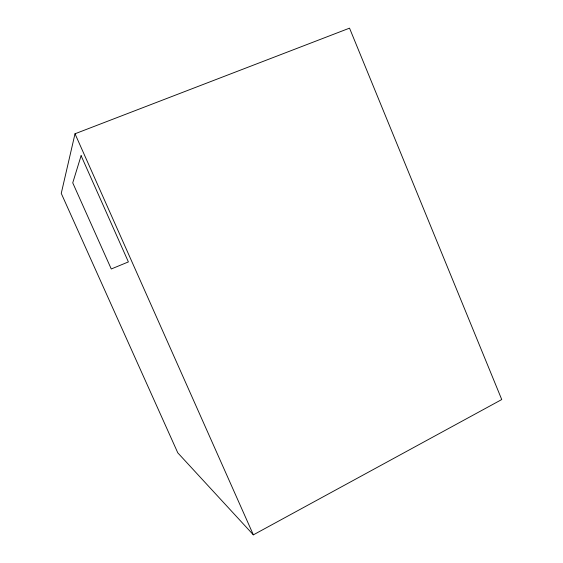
<?xml version="1.0" encoding="UTF-8"?>
<svg xmlns="http://www.w3.org/2000/svg" width="563" height="563" viewBox="0 0 563 563"><rect width="100%" height="100%" fill="white"/><g stroke="black" fill="none" stroke-linecap="round" stroke-linejoin="round"><path stroke-width="0.84" d="M75.013 133.776L61.254 193.376L177.788 452.835L253.364 534.85L501.746 399.547L349.532 28.15L75.013 133.776L253.364 534.85M81.107 155.684L72.74 182.848L111.27 268.98L128.392 261.915L81.107 155.684"/></g></svg>
